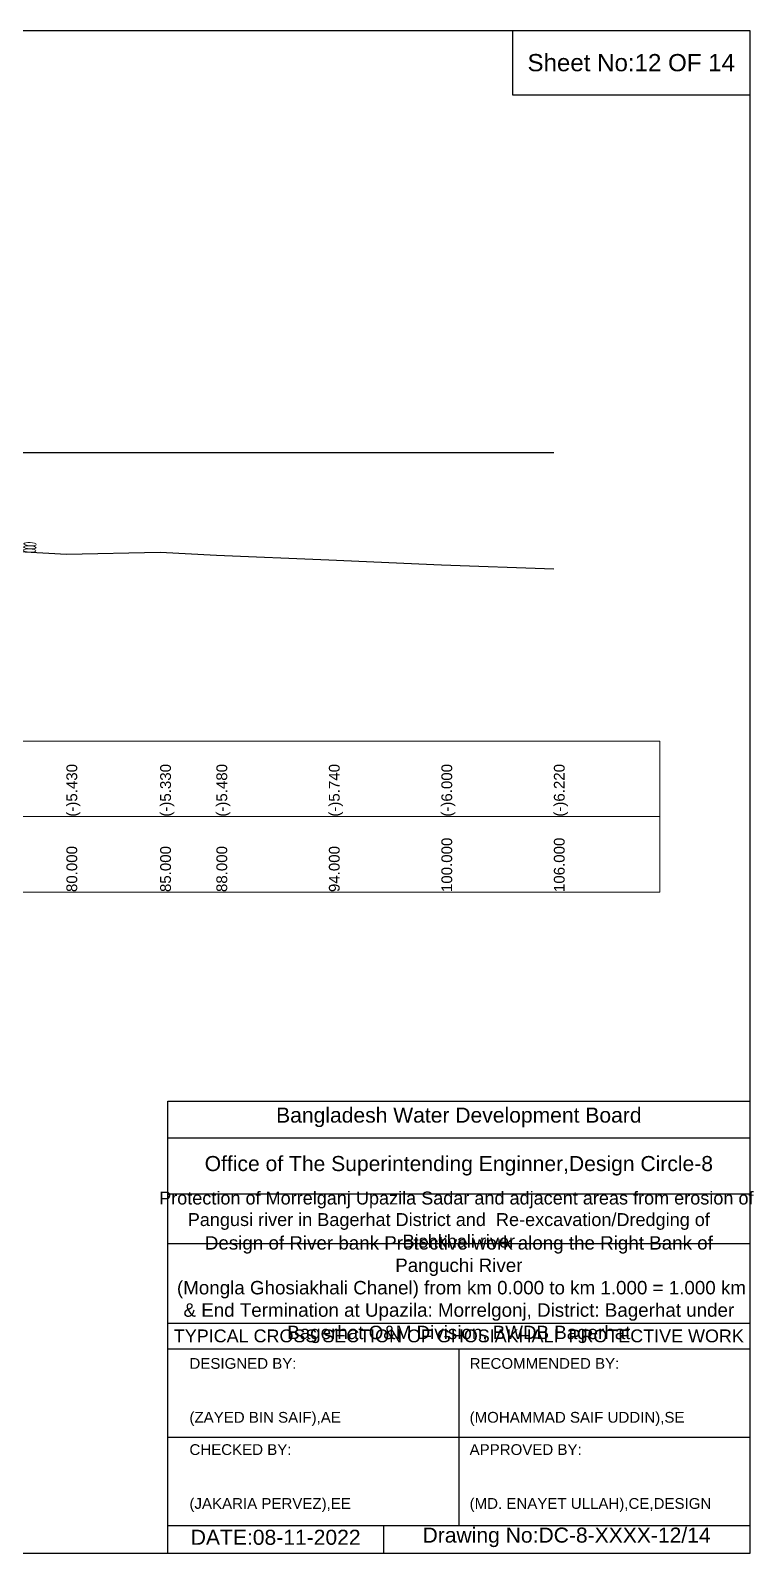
# Model space of a CAD drawing. Header units: inches. Extents: x 89000 to 305017, y -7071 to 0.
# Drawn here: x 271662 to 275017, y -7071 to 0 of the extents above; entities that cross this region are included whole.
import ezdxf

# ---------------------------------------------------------------- set-up
doc = ezdxf.new("R2010")
doc.units = ezdxf.units.IN
doc.header["$LTSCALE"] = 7
doc.header["$MEASUREMENT"] = 0
for name, color, linetype, lineweight in [('Cross section Data Border', 7, 'Continuous', 9), ('Cross Section Labels', 7, 'Continuous', 9), ('Existing_Bed_Level for Xsection', 7, 'Continuous', 25), ('Long Section Labels', 7, 'Continuous', 9)]:
    doc.layers.add(name, color=color, linetype=linetype, lineweight=lineweight)
doc.styles.get("Standard").update_dxf_attribs({"font": 'arial.ttf'})
doc.dimstyles.get("Standard").update_dxf_attribs({"dimtxt": 0.18, "dimasz": 0.18, "dimexe": 0.18, "dimexo": 0.0625, "dimgap": 0.09, "dimtad": 0, "dimtih": 1, "dimtoh": 1, "dimdec": 4, "dimzin": 0, "dimdsep": 46, "dimtxsty": 'Standard', "dimcen": 0.09, "dimadec": 0, "dimazin": 0, "dimtfac": 1, "dimtdec": 4, "dimtofl": 0, "dimtmove": 0, "dimatfit": 3, "dimfxl": 1, "dimtolj": 1, "dimtzin": 0, "dimarcsym": 0})

msp = doc.modelspace()

# ---------------------------------------------------------------- linework, layer by layer
for points in [[(265000, 0), (275000, 0), (275000, -7071), (265000, -7071)], [(273900, 0), (275000, 0), (275000, -300), (273900, -300)]]:
    msp.add_lwpolyline(points, close=True)
for points in [[(272300, -7071), (272300, -4971), (275000, -4971)], [(272300, -5141), (275000, -5141)], [(272300, -5401), (275000, -5401)], [(272300, -5631), (275000, -5631)], [(272300, -6001), (275000, -6001)], [(272300, -6121), (275000, -6121)], [(273650, -6121), (273650, -6941)], [(272300, -6531), (275000, -6531)], [(272300, -6941), (275000, -6941)], [(273300, -6941), (273300, -7071)]]:
    msp.add_lwpolyline(points)
at = {"layer": 'Cross section Data Border'}
msp.add_lwpolyline([(265100, -3300), (274582.63439, -3300), (274582.63439, -4000), (265100, -4000)], close=True, dxfattribs=at)
msp.add_lwpolyline([(265100, -3650), (274582.63439, -3650)], dxfattribs=at)
at = {"layer": 'Existing_Bed_Level for Xsection'}
for points in [[(266000, -1618.69), (266174, -1732.66), (266348, -1776.16), (266609, -1848.37), (267131, -2001.49), (267305, -2044.99), (267479, -2088.49), (267653, -2118.07), (267914, -2144.17), (269393, -2135.47), (269741, -2244.22), (270176, -2293.81), (270524, -2349.49), (270872, -2379.94), (271307, -2401.69), (271829, -2431.27), (272264, -2422.57), (272525, -2435.62), (273047, -2458.24), (273569, -2480.86), (274091, -2500)], [(266000, -1958.86), (274091, -1958.86)]]:
    msp.add_lwpolyline(points, dxfattribs=at)
at = {"layer": 'Long Section Labels'}
for centre in [(271659.42844, -2399.44035), (271660.2652, -2384.67404), (271658.59168, -2414.20667)]:
    msp.add_ellipse(centre, major_axis=(28.90723, -1.63808), ratio=0.255, dxfattribs=at)

# ---------------------------------------------------------------- texts
at = {"attachment_point": 5}
for s, insert, char_height in [('Sheet No:12 OF 14', (274450, -150), 80), ('Bangladesh Water Development Board', (273650, -5046), 70), ('Office of The Superintending Enginner,Design Circle-8', (273650, -5271), 70)]:
    msp.add_mtext(s, dxfattribs=dict(at, insert=insert, char_height=char_height))
for s, insert, char_height, width, attachment_point in [('Protection of Morrelganj Upazila Sadar and adjacent areas from erosion of  Pangusi river in Bagerhat District and  Re-excavation/Dredging of     Bishkhali river', (273650, -5521), 60, 2800, 5), ('Design of River bank Protective work along the Right Bank of Panguchi River^J (Mongla Ghosiakhali Chanel) from km 0.000 to km 1.000 = 1.000 km & End Termination at Upazila: Morrelgonj, District: Bagerhat under Bagerhat O&M Division, BWDB Bagerhat', (273650, -5846), 62.34004938, 2700, 5), ('TYPICAL CROSS SECTION OF GHOSIAKHALI  PROTECTIVE WORK', (273650, -6061), 59.5765532, 2800, 5), ('DESIGNED BY:^J^J^J(ZAYED BIN SAIF),AE', (272400, -6321), 50, 1400, 4), ('RECOMMENDED BY:^J^J^J(MOHAMMAD SAIF UDDIN),SE', (273700, -6321), 50, 1400, 4), ('CHECKED BY:^J^J^J(JAKARIA PERVEZ),EE', (272400, -6721), 50, 1400, 4), ('APPROVED BY:^J^J^J(MD. ENAYET ULLAH),CE,DESIGN', (273700, -6721), 50, 1400, 4), ('DATE:08-11-2022', (272800, -6996), 70, 1400, 5), ('Drawing No:DC-8-XXXX-12/14', (274150, -6996), 70, 2200, 5)]:
    msp.add_mtext(s, dxfattribs=dict(insert=insert, char_height=char_height, width=width, attachment_point=attachment_point))
at = {"layer": 'Long Section Labels', "char_height": 50, "attachment_point": 1, "rotation": 90}
for s, insert in [('(-)5.430', (271829, -3650)), ('(-)5.330', (272264, -3650)), ('(-)5.480', (272525, -3650)), ('(-)5.740', (273047, -3650)), ('(-)6.000', (273569, -3650)), ('(-)6.220', (274091, -3650)), ('80.000', (271829, -4000)), ('85.000', (272264, -4000)), ('88.000', (272525, -4000)), ('94.000', (273047, -4000)), ('100.000', (273569, -4000)), ('106.000', (274091, -4000))]:
    msp.add_mtext(s, dxfattribs=dict(at, insert=insert))

# ---------------------------------------------------------------- leaders
at = {"layer": 'Cross Section Labels', "annotation_type": 0, "has_hookline": 1, "hookline_direction": 0}
for points, text_width in [([(268158.4834, -2036.29422), (268158.4834, -650), (269642.79244, -650)], 2510.77763), ([(269342.88244, -2121.28776), (269342.88244, -800), (269642.79244, -800)], 2345.7367)]:
    msp.add_leader(points, dimstyle='Standard', override={"dimasz": 72}, dxfattribs=dict(at, text_width=text_width))

doc.saveas('drawing.dxf')
